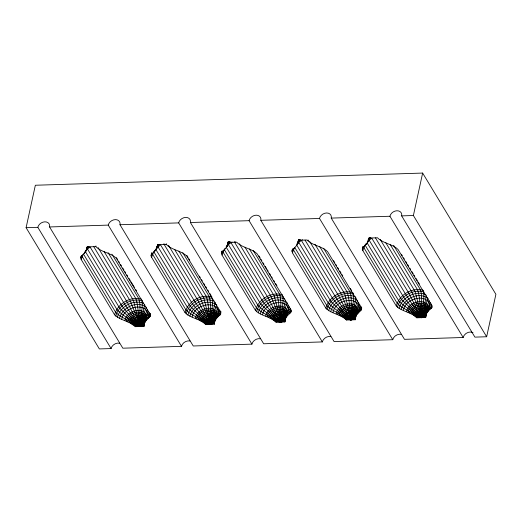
<?xml version="1.0" encoding="UTF-8"?>
<svg xmlns="http://www.w3.org/2000/svg" width="522" height="522" viewBox="0 0 522 522"><rect width="100%" height="100%" fill="white"/><g stroke="black" fill="none" stroke-linecap="round" stroke-linejoin="round"><path stroke-width="0.78" d="M87.03 247.806L87.043 246.913L95.846 246.632C101.581 252.472 110.736 252.713 116.36 258.318L149.853 313.755L150.238 316.384C147.595 319.151 143.622 321.937 144.033 326.394L135.231 326.668C129.456 320.854 120.256 320.541 114.644 314.857L81.151 259.427L80.766 256.798L85.595 251.969L87.278 247.023L86.73 249.536M151.178 254.579C153.84 251.826 157.938 249.216 157.461 244.694L166.264 244.42C171.999 250.26 181.154 250.495 186.778 256.106L220.271 311.536L220.656 314.166C218.013 316.939 214.033 319.725 214.451 324.175L205.648 324.456C199.867 318.642 190.674 318.329 185.062 312.645L151.569 257.209L151.054 255.858L151.791 252.641M227.279 245.947L228.094 241.79C228.584 246.547 224.519 249.523 221.596 252.367L221.987 254.997L255.48 310.433C261.091 316.11 270.285 316.423 276.066 322.244L284.868 321.963C284.718 317.52 287.231 313.435 290.61 310.72L290.428 308.456C287.237 311.869 284.503 316.417 284.953 321.278L280.471 322.1L276.282 321.545C270.683 315.425 261.848 313.67 256.348 307.66L222.326 250.919L221.472 253.646M284.868 321.963C287.694 313.839 274.931 313.487 273.854 320.541M297.69 243.735L298.512 239.572C298.995 244.335 294.937 247.304 292.013 250.155L292.398 252.785L325.898 308.215C331.503 313.898 340.703 314.211 346.484 320.025L355.286 319.751C355.136 315.308 357.648 311.216 361.028 308.509L360.846 306.238C357.648 309.657 354.921 314.198 355.371 319.059L350.882 319.888L346.699 319.333C341.094 313.213 332.266 311.458 326.765 305.448L292.744 248.707L291.889 251.428M355.286 319.751C358.105 311.627 345.349 311.275 344.272 318.329M362.431 247.937C365.093 245.183 369.191 242.573 368.708 238.052L377.51 237.778C383.246 243.617 392.4 243.852 398.025 249.464L431.518 304.894L431.909 307.523C429.26 310.296 425.286 313.083 425.704 317.533L416.902 317.813C411.121 311.999 401.92 311.686 396.309 306.003L362.816 250.567L362.307 249.216L362.836 246.645M80.642 258.07L81.497 255.349L115.512 312.091C121.019 318.1 129.847 319.855 135.452 325.976L139.635 326.531L139.726 322.635L137.279 315.373L133.417 300.333L104.139 251.604M151.054 255.858L151.909 253.131L185.93 309.872C191.43 315.882 200.265 317.644 205.87 323.764L210.053 324.319L210.144 320.423L207.697 313.161L203.828 298.121L174.557 249.392M221.987 254.997L224.232 249.516L257.724 304.952C263.049 311.282 271.257 314.466 276.627 320.873L280.471 322.1L280.555 318.205L278.115 310.942L274.246 295.909L244.975 247.18M292.398 252.785L294.649 247.304L328.142 302.74C333.467 309.063 341.675 312.254 347.045 318.655L350.882 319.888L350.973 315.993L348.526 308.73L344.664 293.69L314.968 244.27M362.307 249.216L363.162 246.488L397.183 303.23C402.684 309.239 411.512 311.001 417.117 317.122L421.3 317.676L421.391 313.781L418.944 306.518L415.081 291.478L385.804 242.75M228.179 243.754L226.861 246.156L228.179 243.754L228.499 241.836L227.866 243.376M297.279 243.937L299.439 240.035L299.334 240.518L297.971 242.58L298.917 239.624M227.279 244.231L228.734 243.154L229.054 241.712M284.986 320.195L286.324 316.9L291.074 311.954L290.689 309.324L257.189 253.888C251.565 248.283 242.417 248.048 236.681 242.208L227.879 242.482M355.397 317.976L356.735 314.688L361.492 309.742L361.1 307.112L327.607 251.676C321.983 246.071 312.835 245.829 307.093 239.989L298.29 240.27M95.846 246.632L95.931 245.947M144.046 325.5C143.987 320.632 147.83 317.259 150.551 313.813L150.238 316.384M144.15 324.619C145.057 317.435 133.678 319.131 133.025 324.971M144.033 326.394C143.707 321.317 146.062 316.443 149.599 312.88L149.488 317.5M144.346 323.764C145.364 315.666 132.549 317.578 131.818 324.155M144.633 322.929C145.782 313.826 131.374 315.973 130.546 323.372M145.018 322.113C146.304 311.908 130.141 314.322 129.215 322.609M145.488 321.33C146.923 309.924 128.869 312.619 127.831 321.885M146.049 320.573C147.648 307.882 127.551 310.877 126.396 321.193M146.695 319.849C148.463 305.259 126.415 309.461 124.915 320.534M148.163 318.381C150.31 300.692 123.577 305.781 121.756 319.21M150.362 315.105L150.532 313.748M164.795 244.466L164.854 244.009M166.264 244.42L166.348 243.728M214.464 323.281C214.398 318.42 218.248 315.047 220.969 311.595L220.656 314.166M214.568 322.407C215.475 315.216 204.089 316.919 203.443 322.759M214.451 324.175C214.118 319.105 216.48 314.231 220.016 310.668L219.906 315.288M214.764 321.552C215.782 313.454 202.967 315.366 202.236 321.943M215.051 320.71C216.199 311.608 201.786 313.761 200.963 321.154M215.436 319.901C216.721 309.696 200.559 312.104 199.632 320.397M215.906 319.118C217.341 307.712 199.287 310.407 198.249 319.673M216.46 318.361C218.065 305.67 197.968 308.665 196.814 318.981M217.113 317.637C218.875 303.047 196.833 307.243 195.332 318.322M218.581 316.169C220.728 298.473 193.995 303.569 192.174 316.998M235.213 242.254L235.265 241.79M284.882 321.069C285.684 314.688 275.577 316.195 274.996 321.382M285.182 319.333C286.2 311.243 273.384 313.154 272.647 319.732M285.469 318.498C286.617 309.396 272.203 311.549 271.381 318.942M285.847 317.689C287.133 307.478 270.977 309.892 270.05 318.185M286.324 316.9C287.759 305.5 269.698 308.189 268.667 317.454M286.878 316.149C288.477 303.452 268.38 306.453 267.231 316.763M287.524 315.425C289.292 300.829 267.251 305.031 265.75 316.11M288.999 313.957C291.139 296.261 264.406 301.351 262.592 314.786M290.323 313.07L290.61 310.72M291.074 311.954L291.309 310.029M308.163 240.851L308.261 240.074M355.293 318.857C356.102 312.469 345.995 313.976 345.414 319.164M355.599 317.122C356.617 309.024 343.802 310.936 343.065 317.513M355.887 316.286C357.035 307.184 342.621 309.331 341.799 316.73M356.265 315.471C357.55 305.266 341.395 307.68 340.468 315.967M356.735 314.688C358.177 303.282 340.116 305.977 339.085 315.242M357.296 313.931C358.895 301.24 338.798 304.235 337.649 314.551M357.942 313.207C359.71 298.617 337.662 302.819 336.168 313.892M359.417 311.738C361.557 294.049 334.824 299.139 333.01 312.567M360.741 310.858L361.028 308.509M361.492 309.742L361.726 307.81M425.711 316.639C425.848 312.515 428.34 308.841 431.446 306.29L431.263 304.026C427.759 307.588 425.339 312.463 425.704 317.533M425.815 315.764C426.722 308.574 415.342 310.277 414.69 316.117M426.011 314.91C427.035 306.812 414.214 308.724 413.483 315.301M426.304 314.068C427.446 304.965 413.039 307.119 412.21 314.512M426.683 313.259C427.968 303.054 411.806 305.461 410.886 313.755M427.153 312.476C428.588 301.07 410.533 303.765 409.502 313.03M427.714 311.719C429.312 299.028 409.215 302.023 408.067 312.339M428.36 310.995C430.128 296.405 408.08 300.6 406.586 311.68M429.834 309.526C431.975 291.831 405.242 296.927 403.428 310.355M431.159 308.646L431.446 306.29M431.909 307.523L432.144 305.598M144.738 304.509L142.578 314.557L142.584 323.014L139.635 326.531L135.798 325.297C130.422 318.896 122.213 315.706 116.895 309.383L83.403 253.946L81.151 259.427M215.155 302.297L212.996 312.345L213.002 320.802L210.053 324.319L206.21 323.085C200.839 316.678 192.631 313.494 187.313 307.171L153.814 251.734L151.569 257.209M285.567 300.085L283.413 310.127L283.42 318.59L280.471 322.1L277.091 320.234L271.89 314.577L260.615 303.869L226.078 246.965L228.336 244.635L232.075 241.934M355.984 297.866L353.831 307.915L353.838 316.371L350.882 319.888L347.508 318.015L342.301 312.365L331.026 301.657L296.496 244.746M426.402 295.654L424.249 305.703L424.255 314.159L421.3 317.676L417.463 316.443C412.086 310.035 403.884 306.851 398.56 300.528L365.067 245.092L365.987 243.813M26.1 227.69L35.352 185.245L422.644 173.069L495.9 294.31L486.648 336.755L474.909 337.127L401.653 215.88A6.336 4.881 -31.1 0 0 396.942 210.757A6.336 4.881 -31.1 0 0 389.921 216.252L331.242 218.098A6.336 4.881 -31.1 0 0 326.531 212.976A6.336 4.881 -31.1 0 0 319.503 218.464L260.824 220.31A6.336 4.881 -31.1 0 0 256.113 215.188A6.336 4.881 -31.1 0 0 249.085 220.682L190.406 222.522A6.336 4.881 -31.1 0 0 185.695 217.4A6.336 4.881 -31.1 0 0 178.668 222.894L119.988 224.741A6.336 4.881 -31.1 0 0 115.277 219.618A6.336 4.881 -31.1 0 0 108.25 225.106L49.57 226.953A6.336 4.881 -31.1 0 0 44.859 221.83A6.336 4.881 -31.1 0 0 37.838 227.324L26.1 227.69L99.356 348.931L111.088 348.565A6.336 4.881 -31.1 0 1 119.597 343.208M85.243 251.389L119.779 308.3L131.055 319.007L136.255 324.658L139.635 326.531L140.503 322.55C137.41 314.792 138.761 306.049 135.72 298.388L108.087 252.655M156.861 248.159L158.055 244.733L156.443 248.368L157.696 244.811L157.448 245.588M204.578 323.594C205.244 318.303 215.384 316.932 214.535 323.49L210.053 324.319L207.887 321.356L194.008 300.254L160.515 244.818L155.66 249.177L189.153 304.613L191.626 307.706L200.304 315.647L206.673 322.446L210.053 324.319L210.921 320.338C207.828 312.58 209.178 303.837 206.138 296.176L178.922 251.134M227.716 243.461L262.827 301.579L277.652 319.653L280.471 322.1L281.338 318.12C278.246 310.368 279.596 301.625 276.556 293.964L249.34 248.922M302.492 239.722L298.747 242.423L332.246 297.86L348.07 317.435L350.882 319.888L351.75 315.908C348.663 308.15 350.014 299.406 346.967 291.746L319.758 246.704M367.951 240.812L367.181 242.325L368.46 240.407L368.943 238.169L368.702 238.945M486.648 336.755L413.391 215.514L422.644 173.069M367.331 243.226L401.444 299.439L412.719 310.153L417.926 315.803L421.3 317.676L422.167 313.696C419.075 305.938 420.425 297.194 417.385 289.534L390.169 244.492M87.318 248.244L88.91 246.541L86.92 248.485L88.192 246.678L86.443 250.377M158.499 244.948L156.704 247.454L158.603 244.466L157.461 246.338M369.654 238.215L368.114 239.8L369.308 239.089L369.857 237.823L368.708 239.696M228.819 242.639L229.817 241.803L227.462 244.766M84.388 253.451L84.923 251.734M85.034 252.726L85.517 251.18M85.595 251.969L86.026 250.58M86.926 248.681L87.637 246.952L86.287 249.673L88.081 247.16M114.644 314.857C117.45 303.647 130.369 295.987 141.534 299.158C143.876 306.747 139.57 314.929 141.958 322.746L139.635 326.531L136.823 324.077L121.998 306.009L87.5 249.066L90.097 247.036L123.59 302.466L137.469 323.568L139.635 326.531L144.118 325.702C144.972 319.151 134.826 320.515 134.161 325.806M115.754 316.195C118.514 305.168 131.211 297.644 142.186 300.763M117.391 317.415C120.073 306.61 133.117 299.099 143.654 303.275M119.44 318.446C121.985 307.765 136.216 300.385 145.775 306.832M154.068 251.93L154.466 250.664M154.799 251.239L155.158 250.097M156.476 248.974L157.761 245.966L159.327 244.322M135.231 326.668C135.87 322.792 142.728 320.593 144.065 325.036L139.635 326.531L127.361 302.368L93.797 246.749M185.062 312.645C187.868 301.435 200.781 293.775 211.945 296.946M186.171 313.976C188.931 302.956 201.629 295.432 212.598 298.545C213.172 305.82 210.451 313.226 212.369 320.528L210.053 324.319L207.241 321.865L192.416 303.797L157.298 245.673M187.809 315.203C190.484 304.398 203.534 296.887 214.072 301.057M189.858 316.234C192.435 305.298 207.325 297.866 216.806 305.05C214.581 310.075 212.969 315.627 213.544 321.18L214.483 322.824L210.053 324.319L197.779 300.157L163.791 243.839M221.596 252.367L222 251.075M224.486 249.712L224.884 248.452M226.894 246.756L229.021 242.254M227.762 244.25L228.473 242.521M229.341 242.436L229.491 241.973M205.648 324.456C206.405 321.252 210.771 319.072 213.544 321.18L210.053 324.319L209.361 320.625L200.761 298.917L168.508 245.353M255.48 310.433C258.286 299.217 271.199 291.563 282.363 294.734C284.712 302.316 280.405 310.499 282.787 318.316L280.471 322.1L265.385 299.582L230.933 242.606M256.589 311.764C259.349 300.744 272.04 293.214 283.015 296.333M258.227 312.985C260.902 302.179 273.952 294.669 284.49 298.845M260.269 314.016C262.853 303.086 277.743 295.654 287.224 302.832C284.999 307.863 283.387 313.409 283.961 318.968L284.901 320.612L280.471 322.1L268.197 297.945L234.208 241.627M297.312 244.544L298.591 241.542M298.284 241.164L298.525 240.381M298.179 242.038L298.891 240.309M299.758 240.224L299.902 239.761M276.066 322.244C276.823 319.04 281.182 316.861 283.961 318.968L280.471 322.1L279.779 318.407L271.179 296.705L239.344 243.833M325.898 308.215C328.697 297.005 341.616 289.345 352.781 292.516C355.13 300.104 350.823 308.287 353.205 316.104L350.882 319.888L335.803 297.37L301.351 240.394M327.007 309.553C329.76 298.525 342.458 291.002 353.433 294.121M328.638 310.773C331.359 299.765 344.898 292.163 355.495 296.887M330.687 311.804C333.238 301.122 347.463 293.742 357.028 300.189M362.816 250.567L365.067 245.092M366.053 244.596L366.411 243.454M367.26 243.115L367.697 241.725M367.729 242.332L369.308 238.091L368.108 241.516M370.176 238.006L370.32 237.543M346.484 320.025C347.123 316.149 353.981 313.95 355.319 318.394L350.882 319.888L338.615 295.726L305.044 240.107M396.309 306.003C399.115 294.793 412.034 287.133 423.198 290.304C425.547 297.892 421.241 306.075 423.623 313.885L421.3 317.676L418.487 315.223L403.663 297.155L369.165 240.205L371.762 238.176L405.261 293.612L419.133 314.714L421.3 317.676L425.789 316.847C426.65 310.309 416.484 311.647 415.832 316.952M397.425 307.334C400.178 296.313 412.876 288.79 423.851 291.902M399.056 308.561C401.777 297.553 415.31 289.945 425.906 294.669M401.105 309.592C403.689 298.656 418.579 291.224 428.06 298.408C425.828 303.432 424.223 308.985 424.797 314.538L425.73 316.182L421.3 317.676L409.026 293.514L375.462 237.895M416.902 317.813C417.659 314.609 422.017 312.43 424.797 314.538L421.3 317.676L420.608 313.983L412.015 292.274L380.173 239.402M148.535 311.334L144.738 318.577L143.883 324.423L139.635 326.531L141.253 322.589C138.519 314.773 141.403 306.192 138.721 298.538L111.93 254.188M218.953 309.122L215.155 316.365L214.294 322.204L210.053 324.319L211.671 320.371C208.937 312.561 211.821 303.98 209.139 296.32L182.765 252.668M289.371 306.91L285.573 314.146L284.712 319.993L280.471 322.1L282.089 318.159C279.355 310.342 282.239 301.768 279.557 294.108L253.183 250.449M359.788 304.691L355.984 311.934L355.13 317.781L350.882 319.888L352.5 315.947C349.773 308.13 352.657 299.55 349.975 291.896L323.594 248.237M430.206 302.479L426.402 309.722L425.547 315.562L421.3 317.676L422.918 313.729C420.19 305.918 423.074 297.338 420.393 289.677L393.595 245.327M146.395 307.262C144.163 312.286 142.558 317.839 143.126 323.392L139.635 326.531L138.943 322.837L130.35 301.135L98.09 247.565M357.642 300.62C355.417 305.644 353.805 311.197 354.379 316.75L350.882 319.888L350.197 316.195L341.597 294.493L309.755 241.621M369.008 239.324L368.388 240.368L369.563 238.724M86.789 249.268L86.456 249.94L87.344 248.185M147.504 309.52L144.17 317.585L143.563 323.868L139.635 326.531M217.922 307.308L214.588 315.366L213.981 321.65L210.053 324.319M288.333 305.089L285.005 313.154L284.399 319.438L280.471 322.1M358.751 302.877L355.417 310.942L354.816 317.226L350.882 319.888M429.169 300.665L425.835 308.724L425.228 315.007L421.3 317.676M299.152 240.942L298.166 241.843L300.163 239.898L298.564 241.601M228.734 243.154L227.122 245.242M297.879 242.554L299.334 240.518M368.297 240.342L369.746 238.306M87.644 247.943L88.773 246.775M85.81 250.808L87.5 249.066M157.376 245.914L159.19 244.564L157.331 246.267L158.727 244.831M227.749 244.055L229.145 242.613M228.147 243.813L229.745 242.11M298.212 241.484L299.563 240.401M297.057 244.165L298.747 242.423M368.584 239.624L370.581 237.68L368.982 239.389M367.475 241.954L369.165 240.205M229.406 242.515L230.378 241.764M298.134 241.249L300.046 239.748M297.025 243.422L297.533 243.03M401.653 215.88L413.391 215.514M190.008 340.99A6.336 4.881 -31.1 0 0 181.506 346.347L122.827 348.194L49.57 226.953M260.426 338.778A6.336 4.881 -31.1 0 0 251.924 344.135L193.244 345.982L119.988 224.741M330.844 336.566A6.336 4.881 -31.1 0 0 322.342 341.923L263.662 343.77L190.406 222.522M401.261 334.348A6.336 4.881 -31.1 0 0 392.759 339.705L334.073 341.551L260.824 220.31M472.978 332.618A6.336 4.881 -31.1 0 0 463.171 337.493L404.491 339.339L331.242 218.098M298.852 240.381L299.236 240.427M389.921 216.252L463.171 337.493M401.425 254.273L402.266 255.656M403.519 257.738L404.354 259.121M405.614 261.202L406.866 263.277M407.708 264.667L408.543 266.05M409.803 268.132L410.638 269.515M411.891 271.597L413.15 273.672M413.985 275.061L414.827 276.445M416.08 278.526L417.339 280.601M418.174 281.991L419.427 284.066M319.503 218.464L392.759 339.705M333.519 260.641L334.778 262.723M335.613 264.106L336.455 265.496M337.708 267.571L338.543 268.96M339.802 271.035L341.055 273.117M341.897 274.5L342.732 275.89M350.269 288.359L351.528 290.441M249.085 220.682L322.342 341.923M258.919 255.93L260.171 258.005M261.013 259.395L261.848 260.778M263.108 262.86L263.943 264.243M265.196 266.318L266.455 268.399M267.29 269.783L268.132 271.172M269.385 273.247L270.644 275.329M271.479 276.712L272.314 278.102M273.574 280.177L274.409 281.567M275.668 283.642L276.921 285.723M178.668 222.894L251.924 344.135M186.83 255.369L188.083 257.45M188.918 258.834L189.76 260.217M199.384 276.158L200.226 277.541M201.479 279.622L202.321 281.006M203.573 283.087L204.833 285.169M205.668 286.552L206.503 287.935M207.763 290.017L208.598 291.4M209.857 293.481L211.11 295.563M108.25 225.106L181.506 346.347M116.413 257.581L117.665 259.662M118.507 261.046L119.342 262.435M120.595 264.51L121.437 265.9M122.69 267.975L123.949 270.057M124.784 271.44L125.619 272.83M126.879 274.905L127.714 276.295M128.973 278.37L130.226 280.451M131.061 281.834L134.415 287.381M135.668 289.462L136.51 290.845M37.838 227.324L111.088 348.565"/></g></svg>
